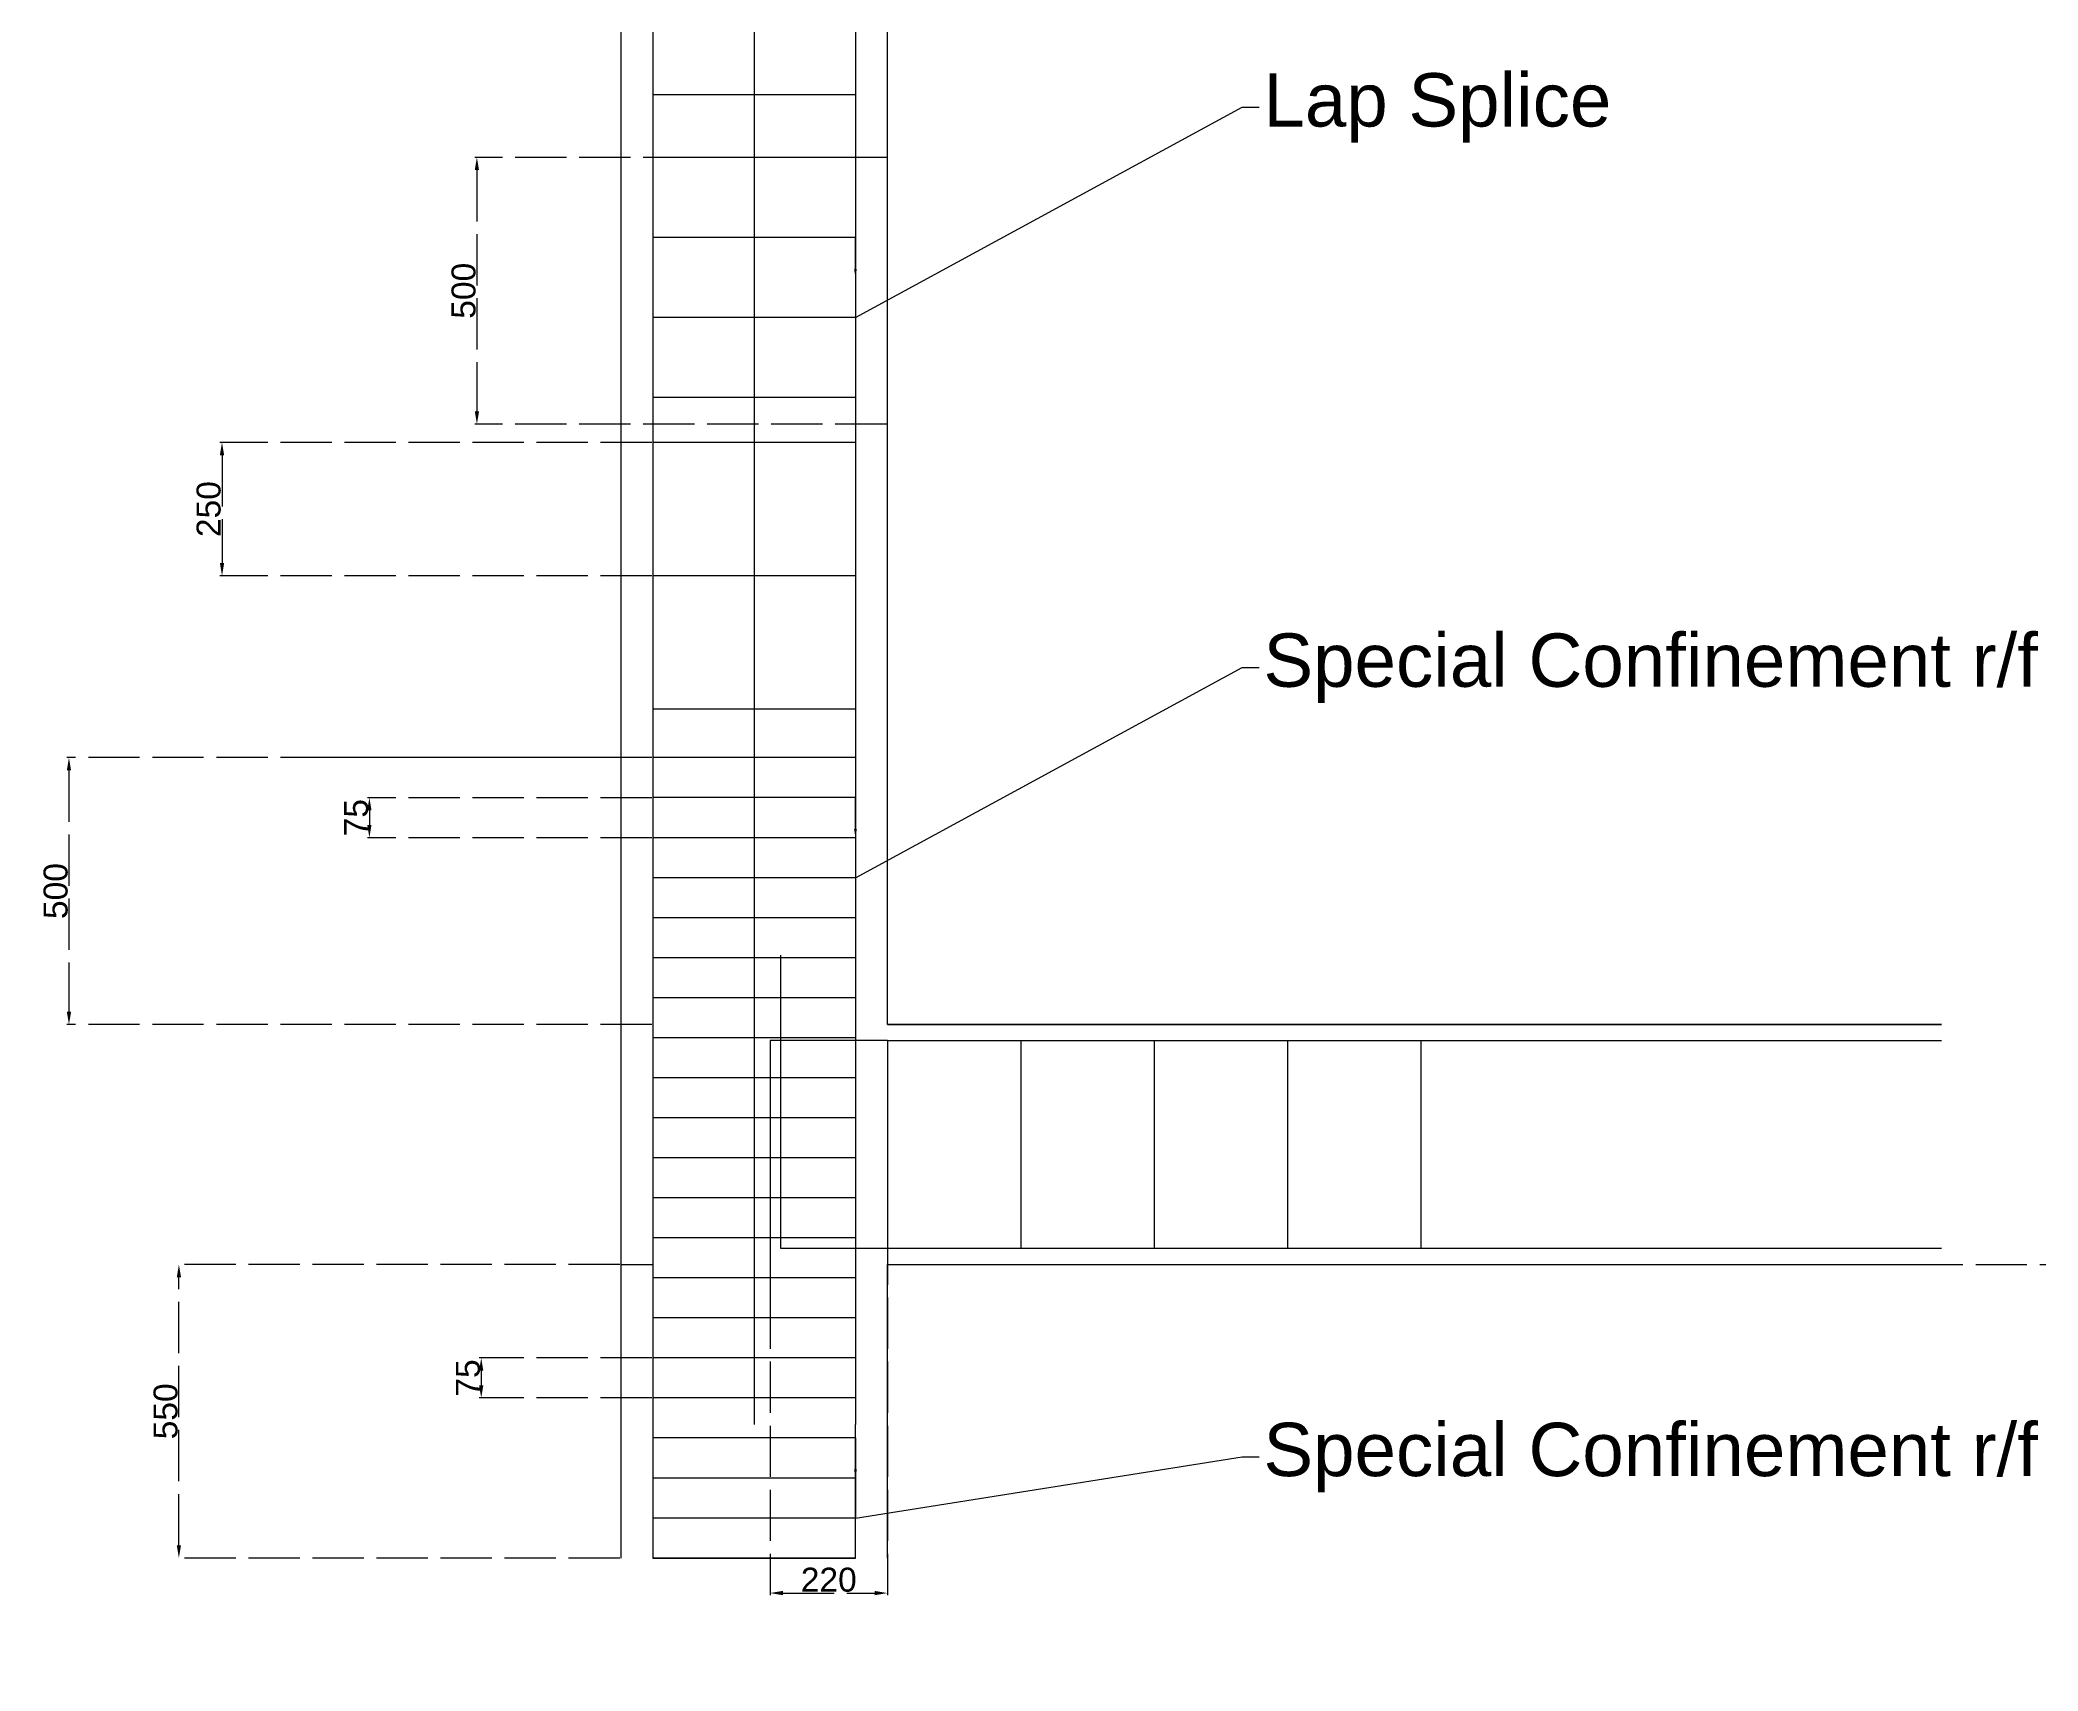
# Model space of a CAD drawing. Header units: millimetres. Extents: x -464 to 5075, y -3652 to 2038.
# Drawn here: x 1160 to 4905, y -3652 to -596 of the extents above; entities that cross this region are included whole.
import ezdxf
from ezdxf import colors
from ezdxf.entities.mleader import LeaderData, LeaderLine
from ezdxf.math import Vec2, Vec3

# ---------------------------------------------------------------- set-up
doc = ezdxf.new("R2010")
doc.units = ezdxf.units.MM
doc.header["$LTSCALE"] = 8
doc.linetypes.add('ACAD_ISO02W100', pattern=[15, 12, -3])
doc.layers.add('Colrf', color=6, linetype='Continuous', lineweight=30)
doc.layers.add('rf', color=10, linetype='Continuous', lineweight=30)
doc.layers.add('construction line', color=40, linetype='ACAD_ISO02W100')
doc.layers.add('dims', color=7, linetype='ACAD_ISO02W100')
doc.styles.add('Annotative', font='arial.ttf')
doc.styles.get("Standard").update_dxf_attribs({"font": 'arial.ttf'})
doc.dimstyles.new('Annotative', dxfattribs={"dimscale": 0, "dimtxt": 15, "dimasz": 8, "dimexe": 1.25, "dimexo": 0.625, "dimtad": 1, "dimlfac": -8, "dimdsep": 46, "dimtxsty": 'Annotative', "dimcen": 4, "dimadec": 0, "dimazin": 0, "dimtfac": 1, "dimtmove": 0, "dimatfit": 3, "dimfxl": 1, "dimarcsym": 0})

# ---------------------------------------------------------------- blocks, each defined once
blk = doc.blocks.new('*D16')
at = {"layer": 'Defpoints', "color": 0, "transparency": 16777216}
for p in [(2748.2, -815.5), (1978.6, -1315.5), (2748.2, -1315.5)]:
    blk.add_point(p, dxfattribs=at)
at = {"layer": 'dims', "color": 0, "lineweight": -2, "transparency": 16777216}
for p, q in [((2746.4, -815.5), (1974.9, -815.5)), ((1978.6, -839.5), (1978.6, -1291.5)), ((2746.4, -1315.5), (1974.9, -1315.5))]:
    blk.add_line(p, q, dxfattribs=at)
at = {"layer": 'dims', "color": 0, "transparency": 16777216}
for points in [[(1974.6, -839.5), (1982.6, -839.5), (1978.6, -815.5)], [(1974.6, -1291.5), (1982.6, -1291.5), (1978.6, -1315.5)]]:
    blk.add_solid(points, dxfattribs=at)
at = {"layer": 'dims', "color": 0, "transparency": 16777216, "insert": (1953.8, -1065.5), "char_height": 45, "attachment_point": 5, "rotation": 90, "style": 'Annotative'}
blk.add_mtext('500', dxfattribs=at)
blk = doc.blocks.new('*D17')
at = {"layer": 'Defpoints', "color": 0, "transparency": 16777216}
for p in [(2308.2, -1349.7), (1500.8, -1599.7), (2308.2, -1599.7)]:
    blk.add_point(p, dxfattribs=at)
at = {"layer": 'dims', "color": 0, "lineweight": -2, "transparency": 16777216}
for p, q in [((2306.4, -1349.7), (1497, -1349.7)), ((1500.8, -1373.7), (1500.8, -1575.7)), ((2306.4, -1599.7), (1497, -1599.7))]:
    blk.add_line(p, q, dxfattribs=at)
at = {"layer": 'dims', "color": 0, "transparency": 16777216}
for points in [[(1496.8, -1373.7), (1504.8, -1373.7), (1500.8, -1349.7)], [(1496.8, -1575.7), (1504.8, -1575.7), (1500.8, -1599.7)]]:
    blk.add_solid(points, dxfattribs=at)
at = {"layer": 'dims', "color": 0, "transparency": 16777216, "insert": (1475.9, -1474.7), "char_height": 45, "attachment_point": 5, "rotation": 90, "style": 'Annotative'}
blk.add_mtext('250', dxfattribs=at)
blk = doc.blocks.new('*D18')
at = {"layer": 'Defpoints', "color": 0, "transparency": 16777216}
for p in [(2308.2, -1940.5), (1213.9, -2440.5), (2308.2, -2440.5)]:
    blk.add_point(p, dxfattribs=at)
at = {"layer": 'dims', "color": 0, "lineweight": -2, "transparency": 16777216}
for p, q in [((2306.4, -1940.5), (1210.2, -1940.5)), ((1213.9, -1964.5), (1213.9, -2416.5)), ((2306.4, -2440.5), (1210.2, -2440.5))]:
    blk.add_line(p, q, dxfattribs=at)
at = {"layer": 'dims', "color": 0, "transparency": 16777216}
for points in [[(1209.9, -1964.5), (1217.9, -1964.5), (1213.9, -1940.5)], [(1209.9, -2416.5), (1217.9, -2416.5), (1213.9, -2440.5)]]:
    blk.add_solid(points, dxfattribs=at)
at = {"layer": 'dims', "color": 0, "transparency": 16777216, "insert": (1189.1, -2190.5), "char_height": 45, "attachment_point": 5, "rotation": 90, "style": 'Annotative'}
blk.add_mtext('500', dxfattribs=at)
blk = doc.blocks.new('*D19')
at = {"layer": 'Defpoints', "color": 0, "transparency": 16777216}
for p in [(2308.2, -2015.5), (1777.1, -2090.5), (2308.2, -2090.5)]:
    blk.add_point(p, dxfattribs=at)
at = {"layer": 'dims', "color": 0, "lineweight": -2, "transparency": 16777216}
for p, q in [((2306.4, -2015.5), (1773.4, -2015.5)), ((1777.1, -2039.5), (1777.1, -2066.5)), ((2306.4, -2090.5), (1773.4, -2090.5))]:
    blk.add_line(p, q, dxfattribs=at)
at = {"layer": 'dims', "color": 0, "transparency": 16777216}
for points in [[(1773.1, -2039.5), (1781.1, -2039.5), (1777.1, -2015.5)], [(1773.1, -2066.5), (1781.1, -2066.5), (1777.1, -2090.5)]]:
    blk.add_solid(points, dxfattribs=at)
at = {"layer": 'dims', "color": 0, "transparency": 16777216, "insert": (1752.4, -2053), "char_height": 45, "attachment_point": 5, "rotation": 90, "style": 'Annotative'}
blk.add_mtext('75', dxfattribs=at)
blk = doc.blocks.new('*D21')
at = {"layer": 'Defpoints', "color": 0, "transparency": 16777216}
for p in [(1420, -2890.5), (2248.2, -2890.5), (2248.2, -3440.5)]:
    blk.add_point(p, dxfattribs=at)
at = {"layer": 'dims', "color": 0, "lineweight": -2, "transparency": 16777216}
for p, q in [((2246.4, -2890.5), (1416.3, -2890.5)), ((1420, -3416.5), (1420, -2914.5)), ((2246.4, -3440.5), (1416.3, -3440.5))]:
    blk.add_line(p, q, dxfattribs=at)
at = {"layer": 'dims', "color": 0, "transparency": 16777216}
for points in [[(1416, -2914.5), (1424, -2914.5), (1420, -2890.5)], [(1416, -3416.5), (1424, -3416.5), (1420, -3440.5)]]:
    blk.add_solid(points, dxfattribs=at)
at = {"layer": 'dims', "color": 0, "transparency": 16777216, "insert": (1395.2, -3165.5), "char_height": 45, "attachment_point": 5, "rotation": 90, "style": 'Annotative'}
blk.add_mtext('550', dxfattribs=at)
blk = doc.blocks.new('*D22')
at = {"layer": 'Defpoints', "color": 0, "transparency": 16777216}
for p in [(2308.2, -3065.5), (1986.7, -3140.5), (2308.2, -3140.5)]:
    blk.add_point(p, dxfattribs=at)
at = {"layer": 'dims', "color": 0, "lineweight": -2, "transparency": 16777216}
for p, q in [((2306.4, -3065.5), (1983, -3065.5)), ((1986.7, -3089.5), (1986.7, -3116.5)), ((2306.4, -3140.5), (1983, -3140.5))]:
    blk.add_line(p, q, dxfattribs=at)
at = {"layer": 'dims', "color": 0, "transparency": 16777216}
for points in [[(1982.7, -3089.5), (1990.7, -3089.5), (1986.7, -3065.5)], [(1982.7, -3116.5), (1990.7, -3116.5), (1986.7, -3140.5)]]:
    blk.add_solid(points, dxfattribs=at)
at = {"layer": 'dims', "color": 0, "transparency": 16777216, "insert": (1962, -3103), "char_height": 45, "attachment_point": 5, "rotation": 90, "style": 'Annotative'}
blk.add_mtext('75', dxfattribs=at)
blk = doc.blocks.new('*D23')
at = {"layer": 'Defpoints', "color": 0, "transparency": 16777216}
for p in [(2528.2, -2470.5), (2748.2, -2470.5), (2748.2, -3506.1)]:
    blk.add_point(p, dxfattribs=at)
at = {"layer": 'dims', "color": 0, "lineweight": -2, "transparency": 16777216}
for p, q in [((2528.2, -2472.4), (2528.2, -3509.9)), ((2748.2, -2472.4), (2748.2, -3509.9)), ((2552.2, -3506.1), (2724.2, -3506.1))]:
    blk.add_line(p, q, dxfattribs=at)
at = {"layer": 'dims', "color": 0, "transparency": 16777216}
for points in [[(2552.2, -3502.1), (2552.2, -3510.1), (2528.2, -3506.1)], [(2724.2, -3502.1), (2724.2, -3510.1), (2748.2, -3506.1)]]:
    blk.add_solid(points, dxfattribs=at)
at = {"layer": 'dims', "color": 0, "transparency": 16777216, "insert": (2638.2, -3481.3), "char_height": 45, "attachment_point": 5, "style": 'Annotative'}
blk.add_mtext('220', dxfattribs=at)

msp = doc.modelspace()

# ---------------------------------------------------------------- linework, layer by layer
for p, q in [((2248.2269, 759.5239), (2248.2269, -2440.4761)), ((2748.2269, -2440.4761), (2748.2269, 309.5239)), ((2248.2269, -2440.4761), (2248.2269, -2890.4761)), ((4724.1058, -2440.4761), (2748.2269, -2440.4761)), ((2748.2269, -2440.4761), (4724.1058, -2440.4761)), ((2248.2269, -2890.4761), (2308.2269, -2890.4761)), ((2248.2269, -2890.4761), (2308.2269, -2890.4761)), ((2248.2269, -2890.4761), (2248.2269, -3440.4761)), ((2748.2269, -2890.4761), (4724.1058, -2890.4761)), ((2748.2269, -3440.4761), (2748.2269, -2890.4761)), ((2748.2269, -2890.4761), (4724.1058, -2890.4761))]:
    msp.add_line(p, q)
at = {"layer": 'Colrf'}
for p, q in [((2308.2269, 699.5239), (2308.2269, -3190.4761)), ((2498.2269, 699.5239), (2498.2269, -3190.4761)), ((2688.2269, 699.5239), (2688.2269, -3190.4761)), ((2308.2269, -697.6223), (2688.2269, -697.6223)), ((2688.2269, -815.4761), (2308.2269, -815.4761)), ((2688.2269, -965.4761), (2308.2269, -965.4761)), ((2688.2269, -1115.4761), (2308.2269, -1115.4761)), ((2688.2269, -1265.4761), (2308.2269, -1265.4761)), ((2688.2269, -1349.7201), (2308.2269, -1349.7201)), ((2688.2269, -1599.7201), (2308.2269, -1599.7201)), ((2688.2269, -1849.7201), (2308.2269, -1849.7201)), ((2248.2269, -1940.4761), (1682.6652, -1940.4761)), ((2688.2269, -1940.4761), (2308.2269, -1940.4761)), ((2688.2269, -2015.4761), (2308.2269, -2015.4761)), ((2688.2269, -2090.4761), (2308.2269, -2090.4761)), ((2688.2269, -2165.4761), (2308.2269, -2165.4761)), ((2688.2269, -2240.4761), (2308.2269, -2240.4761)), ((2688.2269, -2315.4761), (2308.2269, -2315.4761)), ((2688.2269, -2390.4761), (2308.2269, -2390.4761)), ((2688.2269, -2465.4761), (2308.2269, -2465.4761)), ((2688.2269, -2540.4761), (2308.2269, -2540.4761)), ((2688.2269, -2615.4761), (2308.2269, -2615.4761)), ((2688.2269, -2690.4761), (2308.2269, -2690.4761)), ((2688.2269, -2765.4761), (2308.2269, -2765.4761)), ((2688.2269, -2840.4761), (2308.2269, -2840.4761)), ((2688.2269, -2915.4761), (2308.2269, -2915.4761)), ((2688.2269, -2990.4761), (2308.2269, -2990.4761)), ((2688.2269, -3065.4761), (2308.2269, -3065.4761)), ((2688.2269, -3140.4761), (2308.2269, -3140.4761)), ((2308.2269, -3190.4761), (2308.2269, -3440.4761)), ((2688.2269, -3215.4761), (2308.2269, -3215.4761)), ((2688.2269, -3440.4761), (2688.2269, -3190.4761)), ((2688.2269, -3290.4761), (2308.2269, -3290.4761)), ((2688.2269, -3365.4761), (2308.2269, -3365.4761)), ((2688.2269, -3440.4761), (2308.2269, -3440.4761)), ((2308.2269, -3440.4761), (2688.2269, -3440.4761))]:
    msp.add_line(p, q, dxfattribs=at)
at = {"layer": 'construction line'}
msp.add_line((2748.2269, -2470.4761), (2748.2269, -2860.4761), dxfattribs=at)
msp.add_ray((2748.2269, -2890.4761), (1, 0), dxfattribs=at)
at = {"layer": 'rf'}
for p, q in [((2548.2269, -2860.4761), (2548.2269, -2310.4761)), ((2548.2269, -2470.4761), (2528.2269, -2470.4761)), ((2528.2269, -2470.4761), (2528.2269, -3020.4761)), ((2748.2269, -2470.4761), (2548.2269, -2470.4761)), ((2748.2269, -2470.4761), (4724.1058, -2470.4761)), ((2748.2269, -2470.4761), (2748.2269, -2860.4761)), ((2998.2269, -2470.4761), (2998.2269, -2860.4761)), ((3248.2269, -2470.4761), (3248.2269, -2860.4761)), ((3498.2269, -2470.4761), (3498.2269, -2860.4761)), ((3748.2269, -2470.4761), (3748.2269, -2860.4761)), ((2748.2269, -2860.4761), (2548.2269, -2860.4761)), ((4724.1058, -2860.4761), (2748.2269, -2860.4761))]:
    msp.add_line(p, q, dxfattribs=at)

# ---------------------------------------------------------------- dimensions: what is measured, and where the dimension line sits
at = {"layer": 'dims'}
for base, p1, p2, picture, middle in [((1978.6488, -1315.4761), (2748.2269, -815.4761), (2748.2269, -1315.4761), '*D16', (1953.798, -1065.4761)), ((1500.7752, -1599.7201), (2308.2269, -1349.7201), (2308.2269, -1599.7201), '*D17', (1475.9244, -1474.7201)), ((1213.9251, -2440.4761), (2308.2269, -1940.4761), (2308.2269, -2440.4761), '*D18', (1189.0743, -2190.4761)), ((1777.148, -2090.4761), (2308.2269, -2015.4761), (2308.2269, -2090.4761), '*D19', (1752.3893, -2052.9761)), ((1420.0426, -2890.4761), (2248.2269, -3440.4761), (2248.2269, -2890.4761), '*D21', (1395.1919, -3165.4761)), ((1986.7278, -3140.4761), (2308.2269, -3065.4761), (2308.2269, -3140.4761), '*D22', (1961.9691, -3102.9761))]:
    dim = msp.add_linear_dim(base=base, p1=p1, p2=p2, angle=90, dimstyle='Annotative', dxfattribs=at)
    dim.commit()
    dim.dimension.update_dxf_attribs({"geometry": picture, "text_midpoint": middle})
dim = msp.add_linear_dim(base=(2748.2269, -3506.1478), p1=(2528.2269, -2470.4761), p2=(2748.2269, -2470.4761), dimstyle='Annotative', dxfattribs=at)
dim.commit()
dim.dimension.update_dxf_attribs({"geometry": '*D23', "text_midpoint": (2638.2269, -3481.297)})

# ---------------------------------------------------------------- leaders
ml = msp.add_multileader_mtext('Standard')
ml.set_content('Lap Splice', color=256)
ml.set_leader_properties()
ml.build(insert=Vec2(0, 0))
ml.multileader.update_dxf_attribs({"arrow_head_size": 16, "scale": 4})
ctx = ml.context
ctx.base_point, ctx.scale, ctx.char_height, ctx.arrow_head_size, ctx.landing_gap_size, ctx.plane_origin = Vec3(3444.9141, -721.6169), 4, 100, 16, 8, Vec3(5447.7729, -837.7699)
notes = []
notes.append((ctx, [(1, (1, 1, 0), (3412.9141, -721.6169), (1, 0), 32, [(2, [(2688.2269, -1040.4761), (2688.2269, -965.4761), (2688.2269, -1115.4761)], 0, [])])]))
ctx.mtext.insert, ctx.mtext.flow_direction = Vec3(3452.9141, -657.7356), 5
ml = msp.add_multileader_mtext('Standard')
ml.set_content('Special Confinement r/f', color=256)
ml.set_leader_properties()
ml.build(insert=Vec2(0, 0))
ml.multileader.update_dxf_attribs({"arrow_head_size": 16, "scale": 4})
ctx = ml.context
ctx.base_point, ctx.scale, ctx.char_height, ctx.arrow_head_size, ctx.landing_gap_size, ctx.plane_origin = Vec3(3444.9141, -1771.6169), 4, 100, 16, 8, Vec3(5447.7729, -1887.7699)
notes.append((ctx, [(1, (1, 1, 0), (3412.9141, -1771.6169), (1, 0), 32, [(2, [(2688.2269, -2090.4761), (2688.2269, -2015.4761), (2688.2269, -2165.4761)], 0, [])])]))
ctx.mtext.insert, ctx.mtext.flow_direction = Vec3(3452.9141, -1707.7356), 5
ml = msp.add_multileader_mtext('Standard')
ml.set_content('Special Confinement r/f', color=256)
ml.set_leader_properties()
ml.build(insert=Vec2(0, 0))
ml.multileader.update_dxf_attribs({"arrow_head_size": 16, "scale": 4})
ctx = ml.context
ctx.base_point, ctx.scale, ctx.char_height, ctx.arrow_head_size, ctx.landing_gap_size, ctx.plane_origin = Vec3(3444.9141, -3250.8453), 4, 100, 16, 8, Vec3(5447.7729, -3087.7699)
notes.append((ctx, [(1, (1, 1, 0), (3412.9141, -3250.8453), (1, 0), 32, [(2, [(2688.2269, -3290.4761), (2688.2269, -3215.4761), (2688.2269, -3365.4761)], 0, [])])]))
ctx.mtext.insert, ctx.mtext.flow_direction = Vec3(3452.9141, -3186.964), 5
for ctx, leaders in notes:
    for number, flags, end, landing, length, lines in leaders:
        leader = LeaderData()
        leader.index, (leader.has_last_leader_line, leader.has_dogleg_vector, leader.attachment_direction) = number, flags
        leader.last_leader_point, leader.dogleg_vector, leader.dogleg_length = Vec3(end), Vec3(landing), length
        for number, points, colour, breaks in lines:
            line = LeaderLine()
            line.index, line.vertices, line.color, line.breaks = number, Vec3.list(points), colors.encode_raw_color(colour), breaks
            leader.lines.append(line)
        ctx.leaders.append(leader)

doc.saveas('drawing.dxf')
